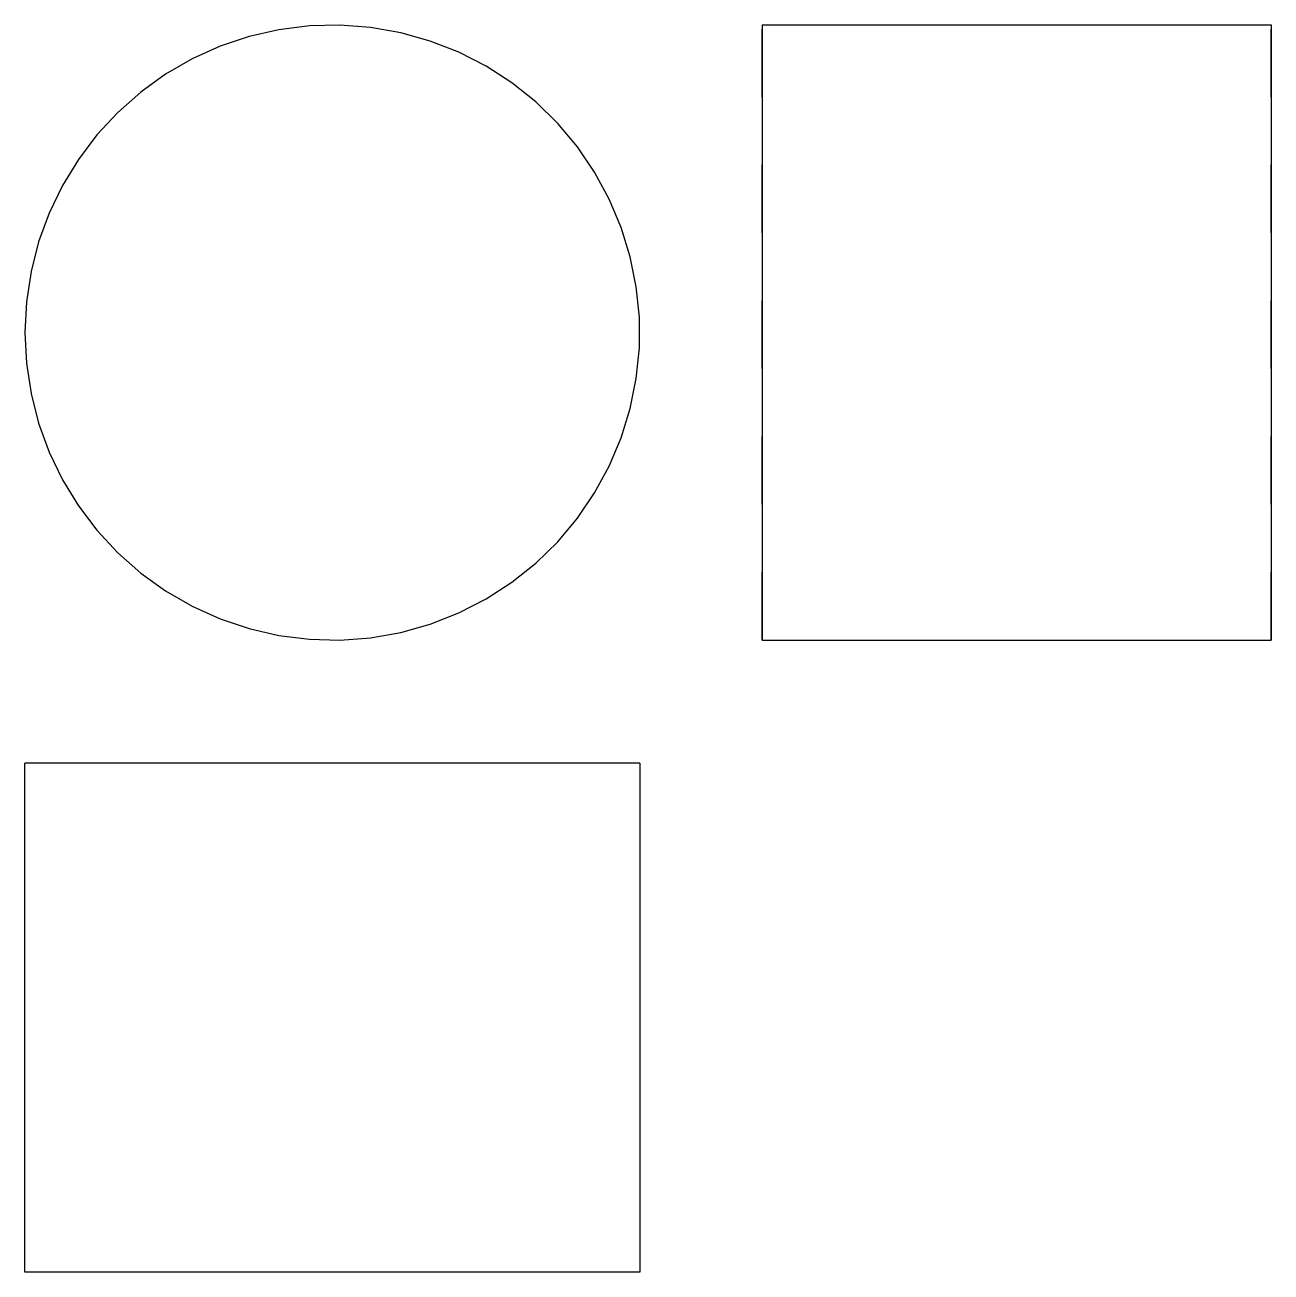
# Model space of a CAD drawing. Extents: x 0 to 1.84, y 0 to 1.84.
import ezdxf

# ---------------------------------------------------------------- set-up
doc = ezdxf.new("R2010")
doc.units = 0
doc.linetypes.add('HIDDEN', pattern=[0.045316, 0.030226, -0.01509])
for name, color, linetype in [('FRONT', 7, 'CONTINUOUS'), ('LEFT', 7, 'CONTINUOUS'), ('LEFT_HID', 7, 'HIDDEN'), ('TOP', 7, 'CONTINUOUS')]:
    doc.layers.add(name, color=color, linetype=linetype)

msp = doc.modelspace()

# ---------------------------------------------------------------- linework, layer by layer
at = {"layer": 'FRONT'}
for p, q in [((0.33043, 1.82052), (0.287606, 1.806132)), ((0.374475, 1.830573), (0.33043, 1.82052)), ((0.419301, 1.836191), (0.374475, 1.830573)), ((0.464464, 1.837317), (0.419301, 1.836191)), ((0.509514, 1.833941), (0.464464, 1.837317)), ((0.554005, 1.826096), (0.509514, 1.833941)), ((0.597493, 1.81386), (0.554005, 1.826096)), ((0.287606, 1.806132), (0.246427, 1.787551)), ((0.639547, 1.797355), (0.597493, 1.81386)), ((0.246427, 1.787551), (0.207303, 1.764963)), ((0.679749, 1.776745), (0.639547, 1.797355)), ((0.207303, 1.764963), (0.170622, 1.738591)), ((0.717699, 1.752234), (0.679749, 1.776745)), ((0.75302, 1.724067), (0.717699, 1.752234)), ((0.170622, 1.738591), (0.136749, 1.708698)), ((0.78536, 1.692523), (0.75302, 1.724067)), ((0.136749, 1.708698), (0.106021, 1.675581)), ((0.814399, 1.657915), (0.78536, 1.692523)), ((0.106021, 1.675581), (0.078743, 1.639569)), ((0.839849, 1.620588), (0.814399, 1.657915)), ((0.078743, 1.639569), (0.055186, 1.60102)), ((0.861455, 1.580913), (0.839849, 1.620588)), ((0.055186, 1.60102), (0.035584, 1.560317)), ((0.879003, 1.539284), (0.861455, 1.580913)), ((0.035584, 1.560317), (0.020133, 1.517865)), ((0.892319, 1.496114), (0.879003, 1.539284)), ((0.020133, 1.517865), (0.008985, 1.474085)), ((0.901271, 1.451833), (0.892319, 1.496114)), ((0.008985, 1.474085), (0.002252, 1.429412)), ((0.905769, 1.40688), (0.901271, 1.451833)), ((0.002252, 1.429412), (0, 1.384292)), ((0.905769, 1.361703), (0.905769, 1.40688)), ((0, 1.384292), (0.002252, 1.339171)), ((0.901271, 1.316751), (0.905769, 1.361703)), ((0.002252, 1.339171), (0.008985, 1.294499)), ((0.892319, 1.27247), (0.901271, 1.316751)), ((0.008985, 1.294499), (0.020133, 1.250719)), ((0.879003, 1.2293), (0.892319, 1.27247)), ((0.020133, 1.250719), (0.035584, 1.208266)), ((0.861455, 1.18767), (0.879003, 1.2293)), ((0.035584, 1.208266), (0.055186, 1.167563)), ((0.839849, 1.147995), (0.861455, 1.18767)), ((0.055186, 1.167563), (0.078743, 1.129014)), ((0.814399, 1.110668), (0.839849, 1.147995)), ((0.078743, 1.129014), (0.106021, 1.093002)), ((0.78536, 1.07606), (0.814399, 1.110668)), ((0.106021, 1.093002), (0.136749, 1.059885)), ((0.75302, 1.044516), (0.78536, 1.07606)), ((0.136749, 1.059885), (0.170622, 1.029992)), ((0.170622, 1.029992), (0.207303, 1.00362)), ((0.717699, 1.016349), (0.75302, 1.044516)), ((0.679749, 0.991838), (0.717699, 1.016349)), ((0.207303, 1.00362), (0.246427, 0.981032)), ((0.246427, 0.981032), (0.287606, 0.962451)), ((0.639547, 0.971228), (0.679749, 0.991838)), ((0.287606, 0.962451), (0.33043, 0.948063)), ((0.597493, 0.954723), (0.639547, 0.971228)), ((0.33043, 0.948063), (0.374475, 0.93801)), ((0.374475, 0.93801), (0.419301, 0.932393)), ((0.509514, 0.934642), (0.554005, 0.942487)), ((0.554005, 0.942487), (0.597493, 0.954723)), ((0.419301, 0.932393), (0.464464, 0.931266)), ((0.464464, 0.931266), (0.509514, 0.934642))]:
    msp.add_line(p, q, dxfattribs=at)
at = {"layer": 'LEFT'}
for p, q in [((1.087035, 1.837599), (1.087035, 1.384432)), ((1.087035, 1.837599), (1.837035, 1.837599)), ((1.837035, 1.837599), (1.837035, 1.384432)), ((1.087035, 1.384432), (1.087035, 0.931266)), ((1.837035, 1.384432), (1.837035, 0.931266)), ((1.087035, 0.931266), (1.837035, 0.931266))]:
    msp.add_line(p, q, dxfattribs=at)
at = {"layer": 'LEFT_HID', "linetype": 'HIDDEN'}
for p, q in [((1.087035, 0.931266), (1.087035, 1.837599)), ((1.837035, 0.931266), (1.837035, 1.837599))]:
    msp.add_line(p, q, dxfattribs=at)
at = {"layer": 'TOP'}
for p, q in [((0, 0), (0, 0.75)), ((0.906332, 0.75), (0, 0.75)), ((0.906332, 0.75), (0.906332, 0)), ((0.906332, 0), (0, 0))]:
    msp.add_line(p, q, dxfattribs=at)

doc.saveas('drawing.dxf')
